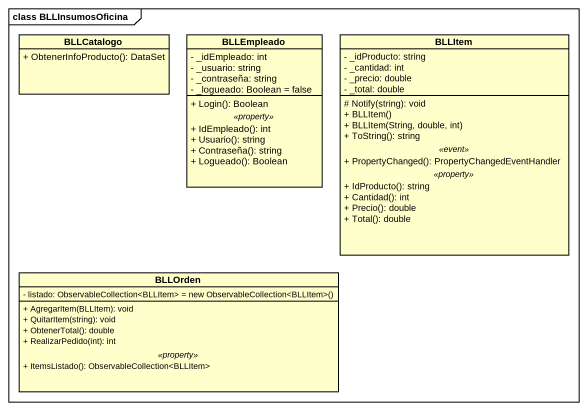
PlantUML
@startuml
mainframe class BLLInsumosOficina
hide circle
hide empty members
skinparam classAttributeIconSize 0
class BLLCatalogo {
  + ObtenerInfoProducto(): DataSet
}
class BLLEmpleado {
  - _idEmpleado: int
  - _usuario: string
  - _contraseña: string
  - _logueado: Boolean = false
  --
  + Login(): Boolean
  .. <<property>> ..
  + IdEmpleado(): int
  + Usuario(): string
  + Contraseña(): string
  + Logueado(): Boolean
}
class BLLItem {
  - _idProducto: string
  - _cantidad: int
  - _precio: double
  - _total: double
  --
  # Notify(string): void
  + BLLItem()
  + BLLItem(String, double, int)
  + ToString(): string
  .. <<event>> ..
  + PropertyChanged(): PropertyChangedEventHandler
  .. <<property>> ..
  + IdProducto(): string
  + Cantidad(): int
  + Precio(): double
  + Total(): double
}
class BLLOrden {
  {field} - listado: ObservableCollection<BLLItem> = new ObservableCollection<BLLItem>()
  --
  + AgregarItem(BLLItem): void
  + QuitarItem(string): void
  + ObtenerTotal(): double
  + RealizarPedido(int): int
  .. <<property>> ..
  + ItemsListado(): ObservableCollection<BLLItem>
}
@enduml
